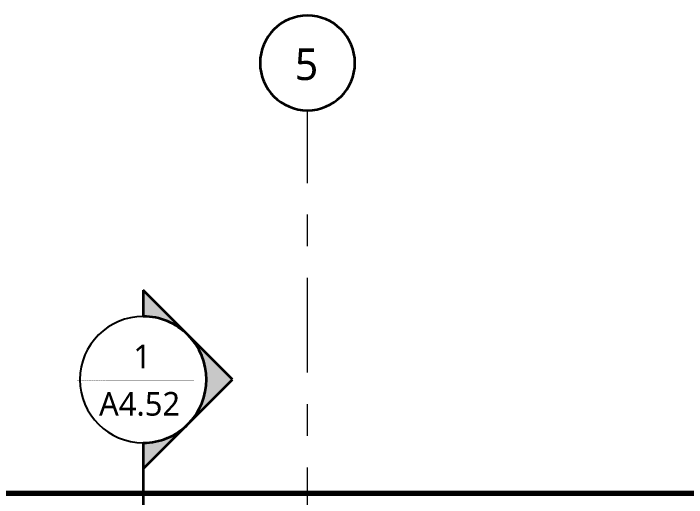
# Model space of a CAD drawing. Header units: inches. Extents: x 6 to 15224, y -733 to 6300.
# Drawn here: x 10133.3 to 10473.9, y 6023 to 6268.1 of the extents above; entities that cross this region are included whole.
import ezdxf

# ---------------------------------------------------------------- set-up
doc = ezdxf.new("R2010")
doc.units = ezdxf.units.IN
doc.header["$MEASUREMENT"] = 0
doc.linetypes.add('Center 3_8_', pattern=[96, 48, -16, 16, -16])
for name, color, linetype, lineweight in [('A-ANNO-NOTE', 131, 'Continuous', 25), ('A-DETL', 90, 'Continuous', 13), ('A-WALL', 113, 'Continuous', 25), ('G-ANNO-SYMB', 111, 'Continuous', 13), ('S-GRID', 1, 'Continuous', 13), ('S-GRID-IDEN', 1, 'Continuous', 35)]:
    doc.layers.add(name, color=color, linetype=linetype, lineweight=lineweight)
doc.styles.add('Open Sans_5', font='OpenSans-Regular.ttf', dxfattribs={"height": 12})
doc.styles.add('Open Sans_6', font='OpenSans-Regular.ttf', dxfattribs={"height": 16})
doc.styles.add('Open Sans_7', font='OpenSans-Regular.ttf', dxfattribs={"height": 2})

# ---------------------------------------------------------------- blocks, each defined once
blk = doc.blocks.new('Grid - AN Grid Head-AM-799031-EAST ELEVATION')
at = {"layer": 'S-GRID-IDEN'}
for start, end in [(360, 180), (180, 360)]:
    blk.add_arc((24, 6243.06), 24, start, end, dxfattribs=at)
blk = doc.blocks.new('Section - CDs-919845-EAST ELEVATION')
at = {"layer": 'A-ANNO-NOTE', "lineweight": 13}
h = blk.add_hatch(color=256, dxfattribs=at)
edge = h.paths.add_edge_path()
edge.add_arc((1320.88, 6082.73), 32, 45, 90)
edge.add_line((1320.88, 6114.73), (1320.88, 6127.99))
edge.add_line((1320.88, 6127.99), (1343.5, 6105.36))
h = blk.add_hatch(color=256, dxfattribs=at)
edge = h.paths.add_edge_path()
edge.add_line((1366.13, 6082.73), (1343.5, 6060.11))
edge.add_arc((1320.88, 6082.73), 32, 315, 405)
edge.add_line((1343.5, 6105.36), (1366.13, 6082.73))
h = blk.add_hatch(color=256, dxfattribs=at)
edge = h.paths.add_edge_path()
edge.add_line((1343.5, 6060.11), (1320.88, 6037.48))
edge.add_line((1320.88, 6037.48), (1320.88, 6050.73))
edge.add_arc((1320.88, 6082.73), 32, 270, 315)
at = {"layer": 'A-ANNO-NOTE', "lineweight": 35}
for p, q in [((1343.5, 6105.36), (1320.88, 6127.99)), ((1320.88, 6127.99), (1320.88, 6114.73)), ((1366.13, 6082.73), (1343.5, 6105.36)), ((1343.5, 6060.11), (1366.13, 6082.73)), ((1320.88, 6037.48), (1343.5, 6060.11)), ((1320.88, 6050.73), (1320.88, 6037.48))]:
    blk.add_line(p, q, dxfattribs=at)
at = {"layer": 'A-ANNO-NOTE'}
for start, end in [(90, 270), (270, 90)]:
    blk.add_arc((1320.88, 6082.73), 32, start, end, dxfattribs=at)
at = {"layer": 'A-ANNO-NOTE', "lineweight": 35}
for start, end in [(45, 90), (315, 45), (270, 315)]:
    blk.add_arc((1320.88, 6082.73), 32, start, end, dxfattribs=at)

msp = doc.modelspace()

# ---------------------------------------------------------------- linework, layer by layer
at = {"layer": 'A-DETL', "lineweight": 70}
msp.add_line((12348.55442555, 6025), (8815.17942555, 6025), dxfattribs=at)
at = {"layer": 'A-WALL', "lineweight": 18}
msp.add_line((8815.17942555, 6025), (12348.55442555, 6025), dxfattribs=at)
at = {"layer": 'G-ANNO-SYMB', "lineweight": 35}
msp.add_line((10198.99192555, 6050.73447168), (10198.99192555, 5005.17338799), dxfattribs=at)
at = {"layer": 'S-GRID', "linetype": 'Center 3_8_'}
msp.add_line((10282.11692555, 5030.27796347), (10282.11692555, 6219.06052942), dxfattribs=at)

# ---------------------------------------------------------------- block references
at = {"layer": 'A-ANNO-NOTE', "lineweight": 35}
msp.add_blockref('Section - CDs-919845-EAST ELEVATION', (8878.11692555, 0), dxfattribs=at)
at = {"layer": 'S-GRID-IDEN'}
msp.add_blockref('Grid - AN Grid Head-AM-799031-EAST ELEVATION', (10258.11692555, 0), dxfattribs=at)

# ---------------------------------------------------------------- texts
at = {"layer": 'G-ANNO-SYMB', "attachment_point": 1}
for s, insert, char_height, width, style in [('1', (10193.98507074, 6100.45770252), 12, 11.716, 'Open Sans_5'), ('__________________________________________________', (10165.56373254, 6084.73075117), 2, 80.8, 'Open Sans_7'), ('A4.52', (10176.64963767, 6076.45770252), 12, 53.732, 'Open Sans_5')]:
    msp.add_mtext(s, dxfattribs=dict(at, insert=insert, char_height=char_height, width=width, style=style))
at = {"layer": 'S-GRID-IDEN', "lineweight": 13, "insert": (10275.65742694, 6250.40536582), "char_height": 16, "width": 15.352, "attachment_point": 1, "style": 'Open Sans_6'}
msp.add_mtext('5', dxfattribs=at)

doc.saveas('drawing.dxf')
